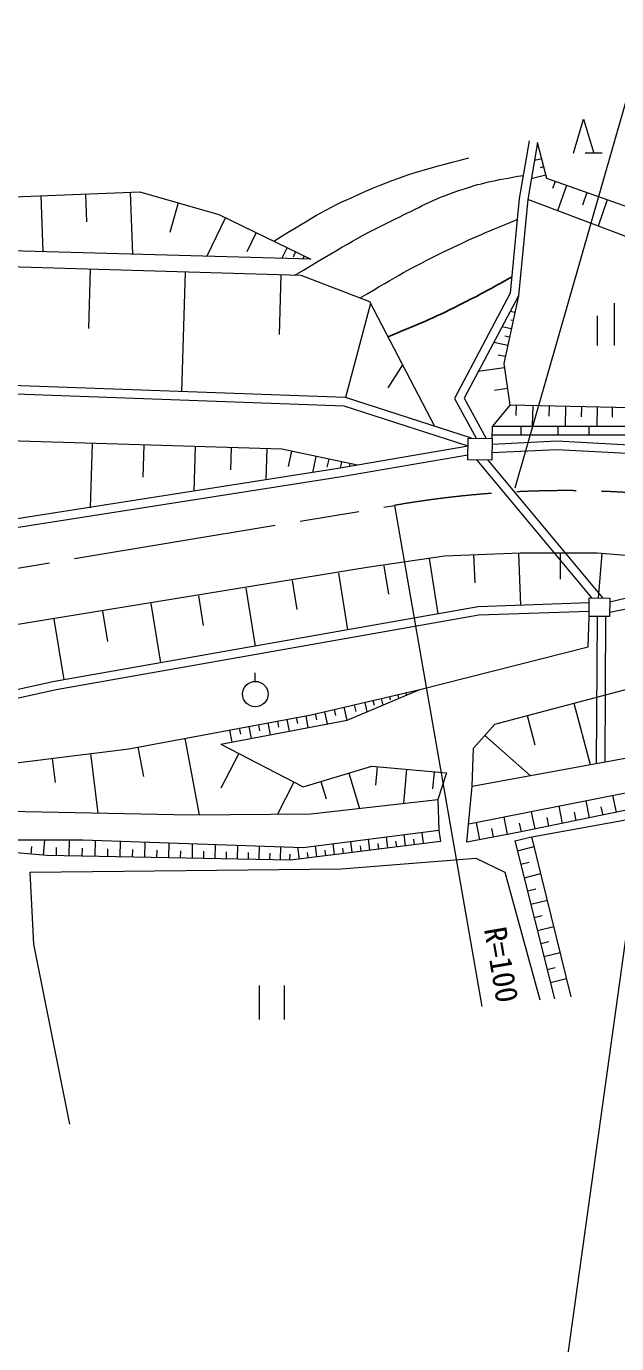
# Model space of a CAD drawing. Units: millimetres, scale not verified. Extents: x 40000 to 680000, y 20000 to 380000.
# Drawn here: x 295002 to 329832, y 262378 to 340050 of the extents above; entities that cross this region are included whole.
import ezdxf
from ezdxf.enums import TextEntityAlignment as Align

# ---------------------------------------------------------------- set-up
doc = ezdxf.new("R2010")
doc.units = ezdxf.units.MM
doc.header["$LTSCALE"] = 1000
doc.linetypes.add('CHAIN', pattern=[18.5, 12, -1.5, 3.5, -1.5])
for name, color, linetype, lineweight in [('M-BGD', 7, 'Continuous', 13), ('M-BMK', 2, 'CHAIN', 13), ('M-STR-HTXT', 7, 'Continuous', 13)]:
    doc.layers.add(name, color=color, linetype=linetype, lineweight=lineweight)
doc.styles.add('ＭＳ ゴシック', font='')
doc.styles.get('ＭＳ ゴシック').set_extended_font_data('MS Gothic')

msp = doc.modelspace()

# ---------------------------------------------------------------- linework, layer by layer
at = {"layer": 'M-BGD'}
for p, q in [((327283, 332573), (327883, 334573)), ((327883, 334573), (328483, 332573)), ((325168, 333210), (324585, 329833)), ((325710, 331084), (325168, 333210)), ((328983, 332573), (327983, 332573)), ((325415, 332241), (324982, 332131)), ((325539, 331757), (325322, 331702)), ((325662, 331272), (324795, 331051)), ((331964, 328875), (325710, 331084)), ((326202, 330910), (326053, 330488)), ((265176, 328875), (301697, 330292)), ((298490, 330168), (298554, 328518)), ((301129, 330270), (301271, 326620)), ((301697, 330292), (306366, 328958)), ((326877, 330672), (326347, 329171)), ((328078, 330248), (327812, 329497)), ((295850, 330065), (295978, 326765)), ((303961, 329645), (303459, 327889)), ((324585, 329833), (324043, 324164)), ((329278, 329824), (328731, 328276)), ((306744, 328775), (305642, 326500)), ((306366, 328958), (311786, 326331)), ((308564, 327893), (308013, 326756)), ((310383, 327011), (310077, 326378)), ((275932, 326415), (311202, 325373)), ((310890, 326766), (310736, 326449)), ((311396, 326520), (311310, 326345)), ((298765, 325740), (298661, 322241)), ((304364, 325575), (304155, 318505)), ((310019, 325408), (309915, 321873)), ((311202, 325373), (315246, 323830)), ((324043, 324164), (320832, 318118)), ((324043, 324164), (323167, 320161)), ((315314, 323699), (313832, 318157)), ((315246, 323830), (319075, 316468)), ((323829, 323187), (323556, 323246)), ((329702, 321234), (329702, 323734)), ((323722, 322698), (323585, 322728)), ((328702, 321234), (328702, 322984)), ((323615, 322210), (323069, 322329)), ((323508, 321721), (323235, 321781)), ((323401, 321233), (322582, 321412)), ((317190, 320092), (316330, 318744)), ((323258, 320577), (322848, 320667)), ((323167, 320161), (323530, 317715)), ((323203, 319918), (321667, 319690)), ((313745, 317660), (277626, 318958)), ((323386, 318689), (322618, 318575)), ((320832, 318118), (322125, 315753)), ((323530, 317715), (322515, 316474)), ((333175, 317489), (323530, 317715)), ((323905, 317706), (323891, 317095)), ((324882, 317683), (324854, 316474)), ((321062, 315302), (313745, 317660)), ((325850, 317660), (325836, 317056)), ((326817, 317638), (326790, 316474)), ((327748, 317616), (327735, 317034)), ((328679, 317594), (328653, 316474)), ((329576, 317573), (329563, 317013)), ((310075, 315121), (276854, 316133)), ((322484, 315749), (322515, 316474)), ((322515, 316474), (331370, 316474)), ((324193, 315974), (324193, 316474)), ((326379, 315974), (326379, 316474)), ((328213, 315974), (328213, 316474)), ((298891, 315461), (298775, 311664)), ((301929, 315369), (301872, 313470)), ((304968, 315276), (304887, 312636)), ((307080, 315212), (307040, 313892)), ((309192, 315147), (309137, 313311)), ((314536, 314170), (310075, 315121)), ((310649, 314998), (310457, 314100)), ((312086, 314692), (311885, 313749)), ((312841, 314531), (312740, 314060)), ((313596, 314371), (313519, 314008)), ((314085, 314266), (314046, 314085)), ((328387, 306342), (321596, 314480)), ((329043, 306338), (322254, 314472)), ((319679, 308817), (315116, 308141)), ((318763, 308669), (319290, 305407)), ((324129, 308986), (319679, 308817)), ((321394, 308882), (321457, 307231)), ((324036, 308982), (324153, 305910)), ((328691, 308986), (324129, 308986)), ((326496, 308986), (326496, 307449)), ((333423, 308592), (328691, 308986)), ((328954, 308964), (328736, 306340)), ((315116, 308141), (280926, 302565)), ((313421, 307807), (313960, 304468)), ((316092, 308238), (316362, 306569)), ((307953, 306925), (308505, 303508)), ((310687, 307366), (310963, 305658)), ((305155, 306474), (305438, 304725)), ((321707, 305325), (296754, 300931)), ((299494, 305560), (299783, 303771)), ((302357, 306022), (302922, 302525)), ((328206, 305551), (321707, 305325)), ((296630, 305098), (297208, 301519)), ((328672, 305251), (328629, 296586)), ((329172, 305248), (329129, 296678)), ((322651, 298902), (336948, 302712)), ((308512, 301428), (308512, 301928)), ((296754, 300931), (281376, 297552)), ((311810, 299451), (318213, 300944)), ((316914, 300641), (316966, 300418)), ((317401, 300755), (317427, 300643)), ((313740, 299901), (313919, 299135)), ((314353, 300044), (314443, 299661)), ((314966, 300187), (315097, 299629)), ((315453, 300301), (315518, 300022)), ((315940, 300414), (316031, 300024)), ((316427, 300528), (316473, 300332)), ((327297, 300140), (328262, 296519)), ((301048, 297448), (311810, 299451)), ((309815, 299080), (309881, 298730)), ((310375, 299184), (310505, 298488)), ((310932, 299288), (310997, 298940)), ((311490, 299392), (311618, 298699)), ((312042, 299505), (312122, 299162)), ((312591, 299633), (312758, 298915)), ((313165, 299767), (313249, 299408)), ((324543, 299406), (325002, 297685)), ((306998, 298556), (307130, 297849)), ((307564, 298661), (307630, 298307)), ((308130, 298766), (308261, 298063)), ((308693, 298871), (308758, 298519)), ((309255, 298976), (309386, 298276)), ((321394, 297488), (322651, 298902)), ((301588, 297549), (301911, 295815)), ((304363, 298065), (305203, 293556)), ((306468, 297723), (311339, 295209)), ((321312, 295242), (321394, 297488)), ((322058, 298235), (324721, 295868)), ((287811, 295799), (301048, 297448)), ((296521, 296884), (296698, 295465)), ((298793, 297167), (299229, 293666)), ((307532, 297174), (306480, 295136)), ((311339, 295209), (315385, 296427)), ((314023, 296017), (314651, 293931)), ((315385, 296427), (319784, 296034)), ((315705, 296398), (315608, 295313)), ((317441, 296243), (317261, 294225)), ((319055, 296099), (318965, 295090)), ((319784, 296034), (319284, 294454)), ((310793, 295491), (309813, 293593)), ((312387, 295525), (312695, 294502)), ((321001, 291949), (321312, 295242)), ((339648, 295728), (324100, 292533)), ((319284, 294454), (319341, 292651)), ((328237, 293383), (328032, 294382)), ((329817, 293708), (329614, 294695)), ((325025, 292723), (324815, 293744)), ((326640, 293055), (326432, 294065)), ((327438, 293219), (327336, 293718)), ((329027, 293546), (328925, 294039)), ((321750, 292090), (321560, 293099)), ((323389, 292399), (323196, 293423)), ((324208, 292555), (324103, 293066)), ((325832, 292889), (325728, 293394)), ((296217, 291164), (285770, 292088)), ((296019, 291181), (296099, 292088)), ((297537, 291139), (297555, 292088)), ((299061, 291109), (299079, 292062)), ((315276, 291472), (315195, 292126)), ((316326, 291602), (316244, 292259)), ((317380, 291734), (317298, 292392)), ((317909, 291799), (317868, 292130)), ((318438, 291865), (318356, 292526)), ((319341, 292651), (319430, 291989)), ((324100, 292533), (321001, 291949)), ((322569, 292245), (322473, 292757)), ((327142, 282827), (324830, 292259)), ((295293, 291245), (295334, 291699)), ((296777, 291153), (296787, 291628)), ((298299, 291124), (298308, 291600)), ((299805, 291095), (299813, 291560)), ((300548, 291081), (300566, 292010)), ((301274, 291067), (301282, 291521)), ((301999, 291053), (302017, 291960)), ((302707, 291040), (302716, 291482)), ((303416, 291026), (303432, 291911)), ((304106, 291013), (304115, 291445)), ((304797, 291000), (304814, 291863)), ((305472, 290987), (305480, 291408)), ((306146, 290974), (306162, 291817)), ((306804, 290961), (306812, 291372)), ((307462, 290949), (307477, 291771)), ((308104, 290936), (308111, 291338)), ((308746, 290924), (308761, 291727)), ((309372, 290912), (309380, 291304)), ((309998, 290900), (310013, 291683)), ((319430, 291989), (310593, 290889)), ((311114, 290954), (311028, 291648)), ((311631, 291018), (311591, 291341)), ((312149, 291082), (312068, 291729)), ((312668, 291147), (312628, 291472)), ((313187, 291212), (313107, 291861)), ((313709, 291277), (313668, 291602)), ((314230, 291341), (314149, 291993)), ((314753, 291407), (314712, 291734)), ((315801, 291537), (315760, 291865)), ((316853, 291668), (316812, 291997)), ((323826, 292016), (326169, 282705)), ((323972, 291434), (324971, 291685)), ((310593, 290889), (296217, 291164)), ((310558, 290889), (310565, 291239)), ((324171, 290643), (324666, 290767)), ((324370, 289852), (325359, 290100)), ((324567, 289068), (325057, 289191)), ((324765, 288285), (325744, 288531)), ((324960, 287509), (325445, 287631)), ((325155, 286733), (326125, 286977)), ((325348, 285965), (325829, 286086)), ((325542, 285197), (326502, 285438)), ((325733, 284436), (326209, 284555)), ((325925, 283675), (326876, 283914)), ((308730, 283496), (308730, 281496)), ((310230, 281496), (310230, 283496))]:
    msp.add_line(p, q, dxfattribs=at)
for points in [[(324676, 333296), (324089, 329900), (323554, 324310), (320264, 318115), (321552, 315760)], [(338238, 317395), (332464, 326873), (324585, 329833)], [(311786, 326331), (276393, 327303), (265176, 328875)], [(321262, 315763), (313832, 318157), (277676, 319456), (252124, 323656)], [(213013, 317636), (226617, 314877), (241719, 309065), (249680, 306957), (265211, 306793), (279843, 308083), (291261, 310006), (313482, 313480), (321056, 314794)], [(466973, 283663), (459959, 284224), (452186, 284450), (427588, 283661), (414689, 283661), (406736, 284519), (399344, 286199), (391678, 288780), (384338, 291888), (377000, 295445), (366117, 301975), (358436, 306643), (353290, 309406), (348143, 311563), (343741, 313157), (338011, 314485), (331989, 315280), (326304, 315583), (322479, 315395)], [(322515, 315974), (331348, 315974), (335193, 315639), (341070, 314520), (347000, 312898), (353671, 310151), (358878, 307687), (378832, 295174), (383380, 292729), (389741, 290060), (395967, 288135), (402199, 286152), (407547, 285185), (413680, 284447), (419527, 284390), (444516, 285123), (451044, 285180), (460489, 284889)], [(321062, 315302), (313401, 313973), (291181, 310500), (279779, 308579), (265192, 307294), (249747, 307456), (241874, 309541), (227749, 314977)], [(466371, 283210), (459932, 283725), (452186, 283950), (427596, 283161), (414662, 283161), (406654, 284025), (399209, 285717), (391501, 288312), (384131, 291433), (376762, 295004), (365858, 301547), (358188, 306209), (353074, 308954), (347961, 311097), (343599, 312676), (337922, 313992), (331943, 314782), (326303, 315083), (322474, 314895)], [(329424, 306108), (333123, 307006), (333173, 306257), (329419, 305484)], [(328210, 306051), (321654, 305823), (296657, 301422), (281310, 298049), (269916, 297484)], [(306468, 297723), (313931, 299137), (318213, 300944), (328150, 303458), (328204, 305255)], [(321312, 295242), (337872, 298284), (344237, 298396), (352179, 295636), (356348, 293383)], [(359487, 270808), (358544, 272968), (355532, 277441), (355258, 282005), (353341, 291255), (351028, 293903), (343634, 295850), (339587, 296671), (321101, 293008)], [(218091, 291424), (232935, 283808), (272758, 293327), (280306, 294059), (304696, 293552), (311793, 293609), (319284, 294454)], [(323826, 292016), (324830, 292259), (339922, 294998), (349568, 292320), (350937, 291377), (352093, 287208), (353006, 282279), (353554, 276711), (356992, 271538), (357510, 269590)], [(285770, 292088), (298331, 292088), (311342, 291637), (319341, 292651)], [(297562, 275319), (295440, 285930), (295235, 290175), (313583, 290380), (321525, 290997), (323236, 290175), (325290, 282644)]]:
    msp.add_lwpolyline(points, dxfattribs=at)
for points in [[(321068, 315765), (322484, 315749), (322469, 314470), (321053, 314486)], [(328212, 306344), (329426, 306335), (329418, 305246), (328204, 305255)]]:
    msp.add_lwpolyline(points, close=True, dxfattribs=at)
msp.add_circle((308512, 300678), 750, dxfattribs=at)
for points, knots in [([(309606, 327388), (312044, 328897), (312844, 329389), (315076, 330348), (317351, 331325), (318279, 331562), (321108, 332296)], [0, 0, 0, 0, 1, 1, 1, 2, 2, 2, 2]), ([(310853, 325383), (313605, 327023), (314372, 327528), (316746, 328677), (318177, 329370), (318952, 329839), (320458, 330348), (321929, 330845), (322523, 330951), (324325, 331265)], [0, 0, 0, 0, 1, 1, 1, 2, 2, 2, 3, 3, 3, 3]), ([(314698, 324039), (316972, 325380), (317620, 325777), (319576, 326728), (321261, 327548), (321862, 327802), (323969, 328652)], [0, 0, 0, 0, 1, 1, 1, 2, 2, 2, 2])]:
    msp.add_open_spline(points, degree=3, knots=knots, dxfattribs=at)
at = {"layer": 'M-BGD', "lineweight": 25}
msp.add_open_spline([(316334, 321738), (318497, 322649), (319114, 322885), (320829, 323759), (321945, 324327), (322323, 324527), (323648, 325287)], degree=3, knots=[0, 0, 0, 0, 1, 1, 1, 2, 2, 2, 2], dxfattribs=at)
at = {"layer": 'M-BMK'}
msp.add_line((279594, 305636), (316719, 311801), dxfattribs=at)
msp.add_arc((326791, 254111), 58563, 58.05918, 99.90337, dxfattribs=at)
at = {"layer": 'M-STR-HTXT'}
for p, q in [((323852, 312833), (331647, 340050)), ((316719, 311801), (321879, 282248)), ((333280, 307390), (326413, 257854))]:
    msp.add_line(p, q, dxfattribs=at)

# ---------------------------------------------------------------- texts
at = {"layer": 'M-STR-HTXT', "style": 'ＭＳ ゴシック'}
msp.add_text('R=100', height=1320, rotation=279.758, dxfattribs=at).set_placement((322371, 282333), align=Align.BOTTOM_RIGHT)

doc.saveas('drawing.dxf')
